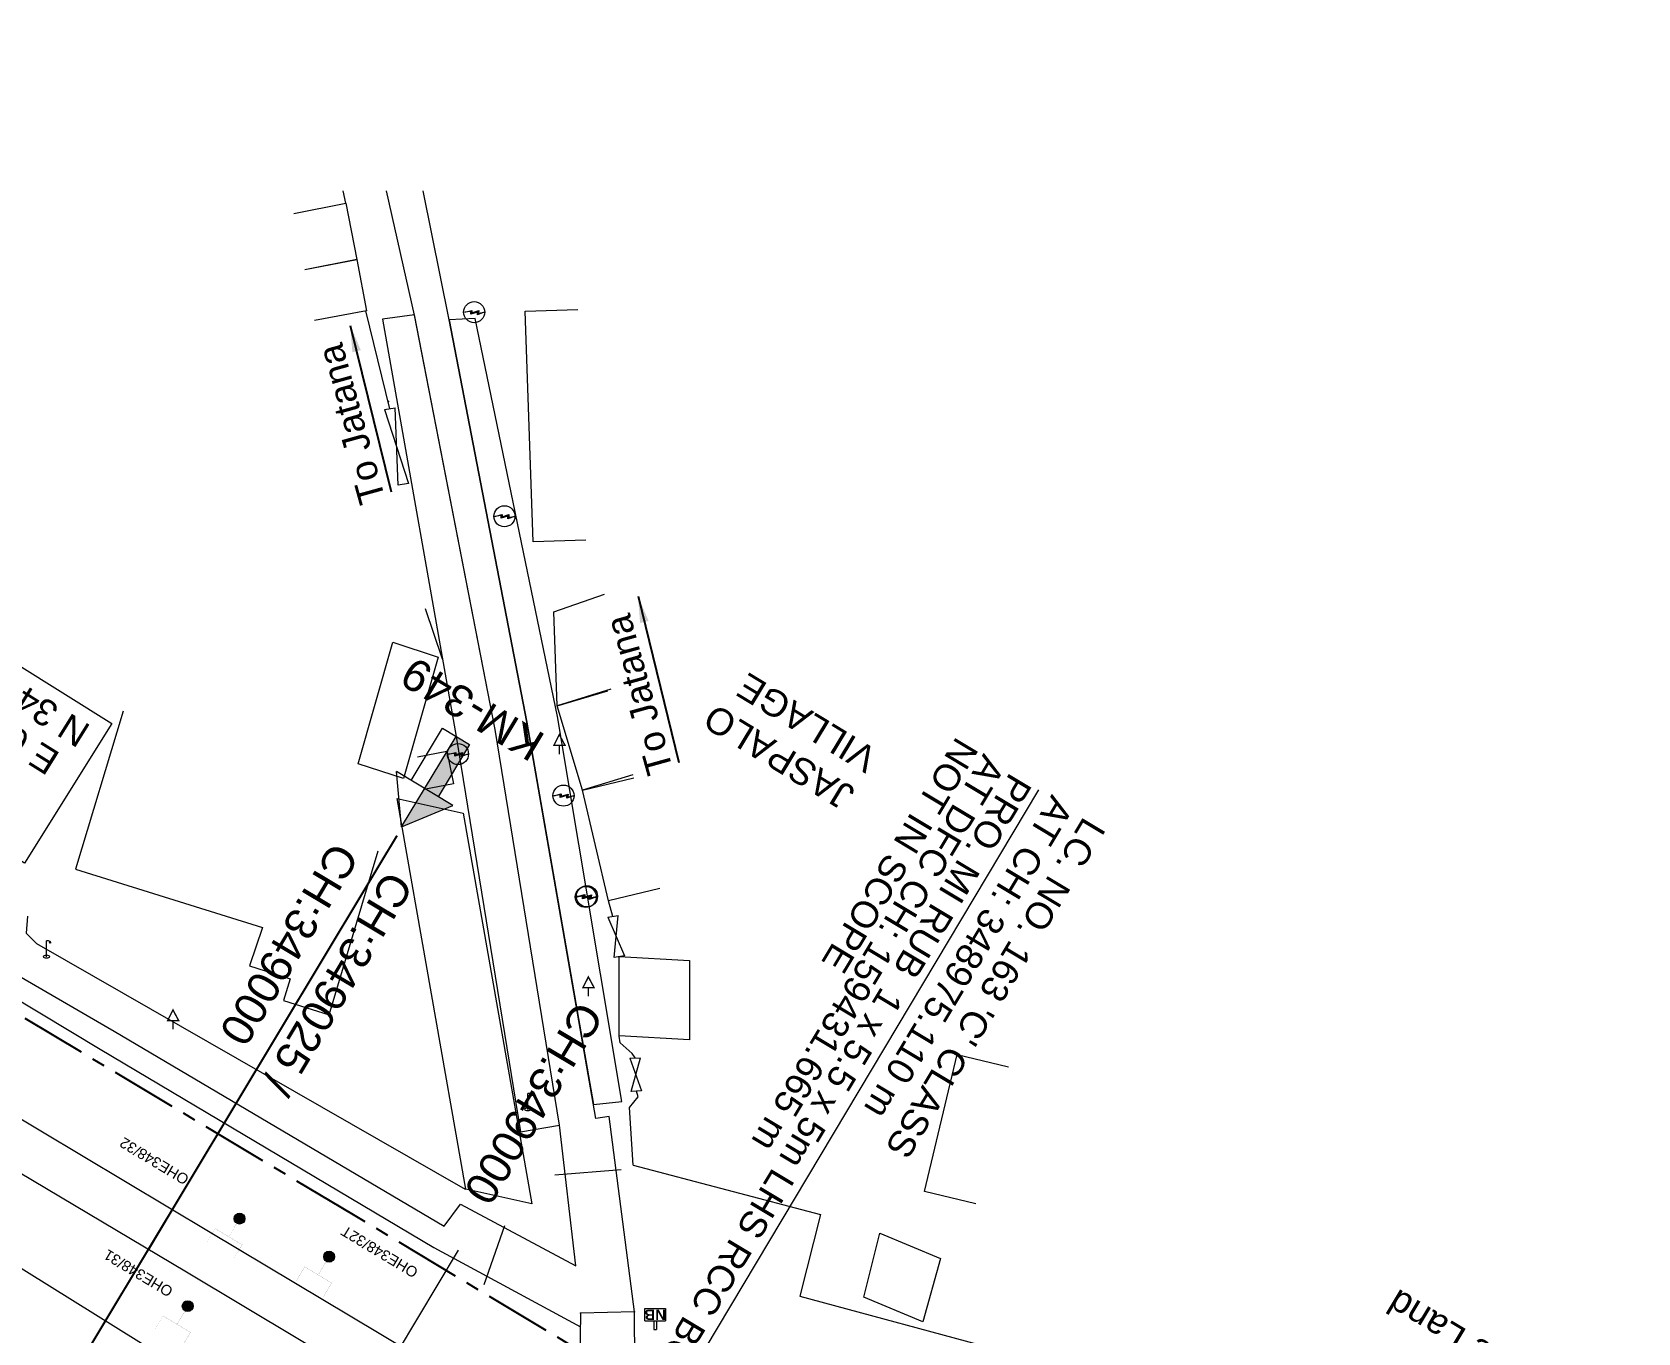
# Model space of a CAD drawing. Header units: metres. Extents: x 593168 to 611286, y 3401475 to 3412398.
# Drawn here: x 603530.1 to 603682.2, y 3406134.7 to 3406257.9 of the extents above; entities that cross this region are included whole.
import ezdxf
from ezdxf.enums import TextEntityAlignment as Align

# ---------------------------------------------------------------- set-up
doc = ezdxf.new("R2010")
doc.units = ezdxf.units.M
doc.header["$MEASUREMENT"] = 0
doc.linetypes.add('CENTER', pattern=[2, 1.25, -0.25, 0.25, -0.25])
doc.linetypes.add('PHANTOM2', pattern=[1.25, 0.625, -0.125, 0.125, -0.125, 0.125, -0.125])
for name, color, linetype, lineweight in [('Arch', 7, 'Continuous', 0), ('Cart Track', 34, 'Continuous', 0), ('Commercial Building Pucca', 251, 'Continuous', 0), ('Compound Wall', 251, 'Continuous', 0), ('Drain Top', 5, 'Continuous', 0), ('Electric Pole', 251, 'Continuous', 0), ('Existing IR Chainage', 7, 'Continuous', 0), ('Existing IR Track', 143, 'Continuous', 0), ('Footpath', 251, 'Continuous', 0), ('Gate', 251, 'Continuous', 0), ('Govt buliding', 251, 'Continuous', 0), ('KM STONE', 7, 'Continuous', 0), ('Lamp_Post', 251, 'Continuous', 0), ('LC DETAILS IN PLAN', 7, 'Continuous', 0), ('Name Board', 251, 'Continuous', 0), ('OHE MAST', 8, 'Continuous', 0), ('OHE MAST TEXT', 8, 'Continuous', 0), ('Pavers', 7, 'Continuous', 0), ('Religious_Place', 251, 'Continuous', 0), ('Residential Building Pucca', 251, 'Continuous', 0), ('Side Details', 251, 'Continuous', 0), ('Sign Board', 251, 'Continuous', 0), ('Subroad Edge', 34, 'Continuous', 0), ('TOPOSTYLEREMARK', 251, 'Continuous', 0), ('Village Name', 7, 'Continuous', 0), ('Water Logged Area', 5, 'Continuous', 0)]:
    doc.layers.add(name, color=color, linetype=linetype, lineweight=lineweight)
doc.layers.add('Existing Railway Boundary', color=7, linetype='CENTER')
doc.layers.add('MATCH LINE', color=7, linetype='Continuous')
doc.styles.add('NB', font='swissbo.ttf', dxfattribs={"height": 1.5})
doc.styles.get("Standard").update_dxf_attribs({"font": 'arial_0.ttf'})
doc.styles.add('Style-Arial', font='arial_0.ttf')
doc.styles.add('Vill txt', font='arial_0.ttf', dxfattribs={"height": 3})
doc.dimstyles.new('ISO-25', dxfattribs={"dimtxt": 2.5, "dimasz": 2.5, "dimexe": 1.25, "dimexo": 0.625, "dimtad": 1, "dimtxsty": 'Standard', "dimcen": 2.5, "dimadec": 0, "dimazin": 0, "dimtfac": 1, "dimtmove": 0, "dimatfit": 3, "dimfxl": 1, "dimarcsym": 0})

# ---------------------------------------------------------------- blocks, each defined once
blk = doc.blocks.new('GT')
at = {"layer": 'Gate'}
for p, q in [((-0.5, -0.5), (-0.5, 0.5)), ((-0.5, 0.5), (0.5, -0.5)), ((0.5, 0.5), (0.5, -0.5))]:
    blk.add_line(p, q, dxfattribs=at)
blk.add_lwpolyline([(0.5, 0.5), (-0.5, -0.5)], dxfattribs=at)
blk = doc.blocks.new('EP')
blk.add_hatch(color=8).paths.add_polyline_path([(-0.21, -0.05), (-0.21, 0.16), (-0.93, -0.01), (-0.31, 0.07), (-0.31, -0.19), (0.31, 0), (0.31, -0.24), (0.94, -0.01), (0.41, -0.1), (0.43, 0.15)])
at = {"color": 8}
for p, q in [((-0.93, -0.01), (-0.21, 0.16)), ((-0.31, 0.07), (-0.93, -0.01)), ((-0.31, -0.19), (-0.31, 0.07)), ((0.31, 0), (-0.31, -0.19)), ((-0.21, 0.16), (-0.21, -0.05)), ((-0.21, -0.05), (0.43, 0.15)), ((0.31, -0.24), (0.31, 0)), ((0.43, 0.15), (0.41, -0.1)), ((0.94, -0.01), (0.31, -0.24)), ((0.41, -0.1), (0.94, -0.01))]:
    blk.add_line(p, q, dxfattribs=at)
blk.add_circle((0, 0), 1, dxfattribs=at)
blk = doc.blocks.new('LP')
for points in [[(0, 0), (0, 1.5)], [(0.25, 1.35), (0.44, 1.35)]]:
    blk.add_lwpolyline(points)
for centre, radius, start, end in [((0.07, 0.99), 0.519, 57.6425, 97.3165), ((0.34, 1.33), 0.094, 11.7012, 168.0476)]:
    blk.add_arc(centre, radius, start, end)
at = {"extrusion": (0, 0, -1)}
blk.add_ellipse((0, 0.01), major_axis=(0.308, 0), ratio=0.400495, dxfattribs=at)
blk.add_ellipse((0.35, 1.36), major_axis=(0.0017, 0.0438), ratio=0.461056, start_param=1.74022, end_param=4.575836)
blk = doc.blocks.new('NB')
for p, q in [((-0.98, 0.82), (-0.98, 1.98)), ((-0.98, 1.98), (0.98, 1.98)), ((0.98, 1.98), (0.98, 0.82)), ((-0.98, 0.82), (0.98, 0.82)), ((-0.13, 0.82), (-0.13, 0)), ((-0.13, 0), (0.13, 0)), ((0.13, 0.82), (0.13, 0))]:
    blk.add_line(p, q)
at = {"style": 'NB', "width": 1.025371}
blk.add_text('NB', height=0.988, rotation=180, dxfattribs=at).set_placement((0, 1.39), align=Align.MIDDLE)
blk = doc.blocks.new('TSB')
at = {"const_width": 0.132}
blk.add_lwpolyline([(-0.51, 0.84), (0.54, 0.84), (0, 1.85)], close=True, dxfattribs=at)
at = {"const_width": 0.142}
blk.add_lwpolyline([(0, 0.84), (0, 0)], dxfattribs=at)
blk = doc.blocks.new('KM POST PLAN')
h = blk.add_hatch(color=256)
h.dxf.hatch_style = 1
h.paths.add_polyline_path([(0, -8.47), (-3, -8.47), (-3, -20), (0, -20)])
h.paths.add_polyline_path([(0, -8.47), (0, 0), (-6.25, -8.47)])
for points in [[(0, 0), (-6.25, -8.47), (6.25, -8.47)], [(0, 0), (0, -20)], [(0, 0), (6.25, -8.47)], [(3, -8.47), (3, -20), (-3, -20), (-3, -8.47)]]:
    blk.add_lwpolyline(points)
at = {"style": 'Style-Arial'}
blk.add_attdef('KM-POST', text='', height=6, dxfattribs=at).set_placement((0, -26, -263.95), align=Align.MIDDLE_CENTER)
blk = doc.blocks.new('OHE MAST')
h = blk.add_hatch(color=256)
h.dxf.hatch_style = 1
edge = h.paths.add_edge_path()
edge.add_arc((0, 0), 0.514, 0, 360)
at = {"const_width": 0.01}
for points in [[(1.5, 3.5), (1.5, 2), (-1.5, 2), (-1.5, 3.5)], [(0, 2), (0, 0)]]:
    blk.add_lwpolyline(points, dxfattribs=at)
blk.add_circle((0, 0), 0.514)

msp = doc.modelspace()

# ---------------------------------------------------------------- linework, layer by layer
at = {"layer": 'Arch'}
for points in [[(603579.588, 3406149.6677, 262.7391), (603585.8579, 3406150.1685, 262.7741)], [(603572.8905, 3406139.2797, 262.4392), (603574.8324, 3406144.8722, 262.2263)]]:
    msp.add_polyline3d(points, dxfattribs=at)
at = {"layer": 'Commercial Building Pucca'}
for points in [[(603554.8693, 3406240.7102, 260.0669), (603559.7747, 3406241.6705, 260.0669), (603560.8185, 3406236.3385, 260.0459), (603555.9131, 3406235.3782, 260.0459)], [(603555.9078, 3406235.4059, 260.0459), (603560.8185, 3406236.3385, 260.0459), (603561.738, 3406231.4968, 260.1539), (603556.8272, 3406230.5642, 260.1539)], [(603582.5078, 3406209.7716, 260.5138), (603577.5123, 3406209.5996, 260.5138), (603576.7603, 3406231.4385, 261.7284), (603581.7559, 3406231.6104, 261.7284)], [(603584.8965, 3406195.6683, 260.5937), (603579.7992, 3406194.0653, 260.5937), (603579.4998, 3406202.988, 260.5258), (603584.272, 3406204.6411, 260.5258)], [(603589.5389, 3406176.7717, 260.8877), (603584.6748, 3406175.6201, 260.8877), (603582.192, 3406186.1066, 260.9266), (603587.0561, 3406187.2582, 260.9266)]]:
    msp.add_polyline3d(points, dxfattribs=at)
for points in [[(603570.893, 3406183.9115, 263.6279), (603577.4029, 3406146.9223, 263.09), (603571.1511, 3406148.3025, 263.3939), (603564.6405, 3406185.2955, 263.3939)], [(603592.3271, 3406162.4598, 261.8114), (603585.6845, 3406162.822, 261.8004), (603585.6822, 3406170.3363, 260.7037), (603592.3248, 3406169.9741, 260.7037)]]:
    msp.add_polyline3d(points, close=True, dxfattribs=at)
at = {"layer": 'Compound Wall'}
for points in [[(603559.7747, 3406241.6705, 260.0669), (603559.5277, 3406242.8512, 260.0813)], [(603563.9561, 3406222.1966, 260.7987), (603561.6823, 3406231.4767, 260.1539)], [(603568.9346, 3406198.4894, 260.9436), (603567.3445, 3406203.2568, 260.6797)], [(603585.0877, 3406174.1446, 260.6617), (603584.6748, 3406175.6201, 260.8877)], [(603529.619, 3406174.1505, 261.9913), (603529.4979, 3406172.5632, 262.0363), (603530.4793, 3406171.5685, 262.0373), (603571.09, 3406148.3286, 262.5182), (603571.1463, 3406148.3365, 262.5151)], [(603587.1781, 3406160.7406, 261.6164), (603586.8981, 3406161.1542, 261.6594), (603585.7539, 3406162.1575, 261.6004), (603585.6862, 3406162.814, 261.6784)], [(603587.0009, 3406150.5717, 261.6524), (603586.6646, 3406156.0607, 261.6764), (603587.4688, 3406157.0576, 261.6124), (603587.301, 3406157.5925, 261.6854)], [(603587.0009, 3406150.5717, 261.6524), (603604.7589, 3406145.928, 261.0206), (603604.7589, 3406145.928, 261.0206), (603602.7828, 3406138.185, 261.4735), (603621.9659, 3406132.9996, 259.9039)]]:
    msp.add_polyline3d(points, dxfattribs=at)
at = {"layer": 'Drain Top'}
msp.add_point((603563.82, 3406222.901, 260.338), dxfattribs=at)
at = {"layer": 'Existing IR Chainage', "color": 7, "linetype": 'Continuous', "lineweight": 13, "flags": 128}
for points in [[(603548.7874, 3406155.4654), (603541.1006, 3406142.5847)], [(603548.7874, 3406155.4654), (603541.1006, 3406142.5847)], [(603548.7874, 3406155.4654), (603541.1006, 3406142.5847)], [(603570.4252, 3406142.5529), (603562.7349, 3406129.6743)]]:
    msp.add_lwpolyline(points, dxfattribs=at)
at = {"layer": 'Existing IR Track', "flags": 128}
for points in [[(603687.4692, 3406060.214), (603671.1576, 3406069.9419), (603654.8919, 3406079.6426), (603639.3347, 3406088.9462), (603623.6693, 3406098.3146), (603607.5714, 3406107.9444), (603591.3651, 3406117.6391), (603577.16, 3406126.1349), (603562.9474, 3406134.6351), (603546.9355, 3406144.2081), (603530.9057, 3406153.7918), (603516.9376, 3406162.1498), (603503.0526, 3406170.4581), (603482.8567, 3406182.5477), (603462.7386, 3406194.5906), (603446.4361, 3406204.3263), (603430.1695, 3406214.0405)], [(603685.2077, 3406056.4726), (603668.9168, 3406066.1943), (603652.9077, 3406075.748), (603637.0939, 3406085.2037), (603621.5101, 3406094.5221), (603605.3365, 3406104.2081), (603589.0769, 3406113.9456), (603574.923, 3406122.3964), (603560.6804, 3406130.9011), (603544.6838, 3406140.4464), (603528.7882, 3406149.9323), (603514.676, 3406158.3712), (603500.9813, 3406166.5605), (603480.584, 3406178.7502), (603460.7384, 3406190.6103), (603444.1541, 3406200.5137), (603428.1024, 3406210.0992)]]:
    msp.add_lwpolyline(points, dxfattribs=at)
at = {"layer": 'Existing Railway Boundary', "ltscale": 5}
msp.add_lwpolyline([(604659.1105, 3405488.9196), (604078.9713, 3405836.4599), (604053.7197, 3405852.8891), (604008.7617, 3405879.07), (603965.992, 3405903.6866), (603879.3631, 3405955.5229), (603819.4348, 3405990.9528), (603774.7746, 3406017.0313), (603733.1508, 3406042.3903), (603560.5086, 3406145.88), (603432.2214, 3406222.5824), (603260.3606, 3406325.2533), (603217.2858, 3406350.9488), (603149.6048, 3406392.0932), (603105.6815, 3406417.8676), (603069.1801, 3406440.6415), (603025.1915, 3406466.172), (602981.7573, 3406492.1818), (602834.6145, 3406580.8964), (602723.556, 3406647.6315), (602240.837, 3406937.0674)], dxfattribs=at)
at = {"layer": 'Footpath'}
for points in [[(603576.3377, 3406153.7405, 260.6227), (603580.0165, 3406154.3785, 260.6347), (603573.9269, 3406191.8455, 260.4798), (603566.2977, 3406231.0955, 260.1579), (603563.2623, 3406230.6977, 260.2548), (603570.2225, 3406191.1864, 260.5867)], [(603583.2423, 3406156.3262, 260.6637), (603585.9347, 3406156.6257, 260.7677), (603579.8249, 3406193.0571, 260.5228), (603572.0318, 3406230.7562, 260.2868), (603569.5815, 3406230.6226, 260.1469), (603576.9337, 3406192.5464, 260.4628)]]:
    msp.add_polyline3d(points, close=True, dxfattribs=at)
at = {"layer": 'Govt buliding'}
for points in [[(603586.9789, 3406187.5458, 260.9266), (603582.192, 3406186.1066, 260.9266), (603579.7992, 3406194.0653, 260.5937), (603584.5861, 3406195.5045, 260.5937)], [(603619.4567, 3406146.9224, 261.4245), (603614.594, 3406148.0798, 261.4245), (603617.6825, 3406161.0554, 260.3748), (603622.5452, 3406159.898, 260.3748)]]:
    msp.add_polyline3d(points, dxfattribs=at)
msp.add_polyline3d([(603614.427, 3406135.74, 263.002), (603608.8359, 3406138.0779, 261.5575), (603610.3613, 3406144.1578, 261.5914), (603616.109, 3406141.7543, 261.5914)], close=True, dxfattribs=at)
at = {"layer": 'LC DETAILS IN PLAN', "lineweight": 13, "flags": 128}
msp.add_lwpolyline([(603584.106, 3406116.914), (603625.4308, 3406186.1273)], dxfattribs=at)
at = {"layer": 'MATCH LINE', "linetype": 'PHANTOM2', "ltscale": 15, "const_width": 0.2}
msp.add_lwpolyline([(603564.63, 3406181.7891), (603503.0721, 3406079.3787)], dxfattribs=at)
at = {"layer": 'Pavers'}
msp.add_polyline3d([(603576.5959, 3406097.5986, 261.1466), (603581.9145, 3406095.8971, 261.2635), (603585.8887, 3406111.1762, 261.7124), (603586.7583, 3406115.5919, 261.6914), (603587.1768, 3406127.21, 261.6914), (603587.1335, 3406136.6912, 261.4975), (603582.0166, 3406136.5613, 261.4795), (603581.8973, 3406127.9439, 261.6494), (603581.5293, 3406118.7228, 261.7244), (603580.7678, 3406112.3679, 261.7444)], close=True, dxfattribs=at)
for p in [(603582.017, 3406136.561, 261.479), (603587.134, 3406136.691, 261.497)]:
    msp.add_point(p, dxfattribs=at)
at = {"layer": 'Religious_Place'}
for points in [[(603568.5284, 3406198.6922, 264.2837), (603565.236, 3406187.191, 265.5193), (603560.9378, 3406188.6027, 265.8772), (603564.2302, 3406200.1039, 264.6416), (603568.5284, 3406198.6922, 264.2837)], [(603538.6797, 3406193.5737, 264.0567), (603534.1671, 3406178.612, 263.6688), (603551.8873, 3406173.0923, 264.6446), (603550.6514, 3406169.4603, 263.7988), (603554.5169, 3406168.2374, 263.8778), (603553.8835, 3406166.1764, 263.8448), (603558.2136, 3406164.8186, 264.7635), (603562.8447, 3406180.3536, 265.5193)]]:
    msp.add_polyline3d(points, dxfattribs=at)
at = {"layer": 'Residential Building Pucca'}
msp.add_polyline3d([(603566.588, 3406189.2484, 263.063), (603569.3631, 3406189.8033, 263.063), (603569.982, 3406186.7083, 263.292), (603567.1867, 3406186.1494, 263.292)], dxfattribs=at)
at = {"layer": 'Subroad Edge'}
for points in [[(603436.1856, 3406224.317, 260.0359), (603473.6609, 3406201.1508, 260.2298), (603511.5451, 3406178.5089, 260.1979), (603537.8352, 3406163.2757, 260.5118), (603569.1071, 3406144.8221, 260.8217), (603570.6301, 3406146.8958, 260.9176), (603581.5665, 3406141.0559, 261.2775), (603580.0165, 3406154.3785, 260.6347), (603573.9269, 3406191.8455, 260.4798), (603566.285, 3406231.0769, 260.1589), (603563.6441, 3406242.8421, 260.106)], [(603587.1335, 3406136.6912, 261.4975), (603584.7115, 3406155.1919, 260.7217), (603583.4591, 3406155.0145, 260.6857), (603576.9337, 3406192.5464, 260.4628), (603569.5815, 3406230.6226, 260.1469), (603567.1019, 3406242.8345, 260.1164)], [(603434.8014, 3406221.7654, 260.0849), (603472.7356, 3406199.5349, 260.2588), (603510.5324, 3406177.203, 260.2528), (603536.5234, 3406161.5589, 260.5098), (603568.1039, 3406142.7976, 260.8467), (603582.0002, 3406135.2865, 261.5964)]]:
    msp.add_polyline3d(points, dxfattribs=at)
at = {"layer": 'TOPOSTYLEREMARK', "linetype": 'Continuous'}
msp.add_lwpolyline([(603537.6163, 3406192.4091), (603529.3429, 3406179.1689), (603506.6273, 3406193.3632), (603514.9007, 3406206.6034)], close=True, dxfattribs=at)
at = {"layer": 'Water Logged Area'}
msp.add_polyline3d([(603183.9106, 3406331.8033, 259.3761), (603237.6389, 3406304.2097, 259.4451), (603277.803, 3406280.8989, 259.4201), (603307.7211, 3406260.6699, 259.4701), (603340.3672, 3406238.5384, 259.574), (603376.0975, 3406217.0931, 259.4911), (603433.7622, 3406183.5738, 259.3701), (603462.2377, 3406166.0426, 259.8809), (603531.9955, 3406126.785, 259.568), (603567.4101, 3406103.675, 260.4088), (603576.4367, 3406106.2886, 261.3335), (603574.437, 3406107.756, 260.8047), (603574.5274, 3406112.4683, 260.9846), (603497.3489, 3406160.5249, 260.1189), (603325.3234, 3406261.3839, 259.701), (603291.3554, 3406282.3841, 259.9049), (603257.3316, 3406302.3619, 259.2821), (603228.4918, 3406319.7965, 260.0559)], dxfattribs=at)

# ---------------------------------------------------------------- block references
at = {"layer": 'Electric Pole', "xscale": 0.999707826989537, "yscale": 0.999707826989537, "zscale": 0.999707826989537}
for p in [(603571.9411, 3406231.3555, 266.522), (603574.8073, 3406212.0324, 265.4593), (603570.4045, 3406189.5117, 268.1185), (603580.4025, 3406185.5783, 261.5635), (603582.5195, 3406175.9835, 263.9778), (603582.6246, 3406176.042, 262.0003)]:
    msp.add_blockref('EP', p, dxfattribs=at)
at = {"layer": 'Gate', "yscale": 0.9997078268804608}
for p, xscale, zscale, rotation in [((603564.5857, 3406218.6397, 156.3202), 7.269593904004728, 7.269593904004728, 100.0500754589044), ((603585.385, 3406172.2404, 156.3202), 3.854459708675107, 3.854459708675107, 99.05007545946123), ((603587.2395, 3406159.1665, 156.3202), 3.150483534895795, 3.150483534895795, 92.05007545795355)]:
    msp.add_blockref('GT', p, dxfattribs=dict(at, xscale=xscale, zscale=zscale, rotation=rotation))
at = {"layer": 'KM STONE', "xscale": 0.5, "yscale": 0.5, "zscale": 0.5, "rotation": 148.9903102435466}
msp.add_blockref('KM POST PLAN', (603565.0706, 3406182.6156, 260.5867), dxfattribs=at).add_auto_attribs({'KM-POST': 'KM-349'})
at = {"layer": 'Lamp_Post', "xscale": 0.999707826989537, "yscale": 0.999707826989537, "zscale": 0.999707826989537}
for p in [(603531.4243, 3406170.325, 262.4312), (603577.0294, 3406155.8696, 263.4389)]:
    msp.add_blockref('LP', p, dxfattribs=at)
at = {"layer": 'Name Board', "xscale": 0.999707826989537, "yscale": 0.999707826989537, "zscale": 0.999707826989537}
msp.add_blockref('NB', (603589.0835, 3406135.0304, 263.021), dxfattribs=at)
at = {"layer": 'OHE MAST', "rotation": 149.0208306544456}
for p in [(603549.7145, 3406145.5283), (603558.2003, 3406141.9225), (603544.809, 3406137.2389)]:
    msp.add_blockref('OHE MAST', p, dxfattribs=at)
at = {"layer": 'Sign Board', "xscale": 0.999707826989537, "yscale": 0.999707826989537, "zscale": 0.999707826989537}
for p in [(603580.005, 3406189.503, 262.5802), (603582.7559, 3406166.5618, 262.9181), (603543.4112, 3406163.436, 262.0833)]:
    msp.add_blockref('TSB', p, dxfattribs=at)

# ---------------------------------------------------------------- texts
at = {"layer": 'Cart Track'}
for p in [(603563.5532, 3406213.6143, 260.5337), (603590.8094, 3406187.9775, 260.5337)]:
    msp.add_text('To Jatana', height=2.5, rotation=105.482644, dxfattribs=at).set_placement(p)
at = {"layer": 'Existing IR Chainage', "color": 7, "lineweight": 0, "char_height": 3, "attachment_point": 6, "line_spacing_factor": 0.6003, "style": 'Style-Arial'}
for s, insert, rotation in [('CH:349000', (603548.971, 3406162.4057), 239.172754), ('CH:349025 /', (603552.9206, 3406157.6893), 239.172754), ('CH:349000', (603572.13, 3406147.3585), 239.157351)]:
    msp.add_mtext(s, dxfattribs=dict(at, insert=insert, rotation=rotation))
at = {"layer": 'LC DETAILS IN PLAN', "color": 10, "style": 'Style-Arial'}
for s, p in [('NOT IN SCOPE', (603617.6538, 3406191.27)), ('AT DFC CH: 159431.665 m   ', (603620.2072, 3406189.6476)), ('PRO. MI RUB  1 x 5.5 x 5m LHS RCC BOX', (603622.7215, 3406187.8722))]:
    msp.add_text(s, height=2.5, rotation=239, dxfattribs=at).set_placement(p)
at = {"layer": 'LC DETAILS IN PLAN', "style": 'Style-Arial'}
for s, p in [('AT CH: 348975.110 m', (603626.6709, 3406185.7657)), ("LC. NO. 163 'C' CLASS", (603629.6986, 3406183.687))]:
    msp.add_text(s, height=2.5, rotation=239, dxfattribs=at).set_placement(p)
at = {"layer": 'OHE MAST TEXT'}
for s, p in [('OHE348/32', (603545.0231, 3406149.5181, 264.095)), ('OHE348/32T', (603566.7288, 3406140.7062, 263.501)), ('OHE348/31', (603543.5088, 3406138.9048, 264.841))]:
    msp.add_text(s, height=1, rotation=149, dxfattribs=at).set_placement(p)
at = {"layer": 'Side Details'}
msp.add_text('Agriculture Land', height=2.5, rotation=149, dxfattribs=at).set_placement((603681.2394, 3406125.8443, 156.3202))
at = {"layer": 'TOPOSTYLEREMARK'}
for s, p in [('N 3406155.530', (603524.9495, 3406197.4115)), ('E 603513.712', (603522.9623, 3406194.2313))]:
    msp.add_text(s, height=2.5, rotation=148, dxfattribs=at).set_placement(p, align=Align.MIDDLE_CENTER)
at = {"layer": 'Village Name', "insert": (603606.8741, 3406184.0668, 156.3202), "char_height": 2.5, "width": 28.076103, "attachment_point": 1, "rotation": 148.81202, "style": 'Vill txt'}
msp.add_mtext('JASPALO VILLAGE', dxfattribs=at)

# ---------------------------------------------------------------- leaders
at = {"layer": 'Cart Track'}
for points in [[(603560.2046, 3406230.0884), (603564.0758, 3406214.3589)], [(603587.4608, 3406204.4516), (603591.332, 3406188.7221)]]:
    msp.add_leader(points, dimstyle='ISO-25', override={"dimtxt": 3, "dimasz": 2.5, "dimgap": 0.625, "dimtad": 0, "dimdec": 3, "dimzin": 2, "dimtdec": 3}, dxfattribs=at)

doc.saveas('drawing.dxf')
